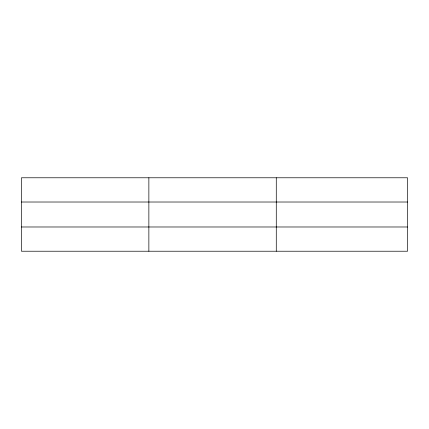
<?xml version="1.0" encoding="UTF-8"?>
<svg xmlns="http://www.w3.org/2000/svg" width="429" height="429" viewBox="0 0 429 429"><rect width="100%" height="100%" fill="white"/><g stroke="black" fill="none" stroke-linecap="round" stroke-linejoin="round"><path stroke-width="0.64" d="M148.863 177.778L148.863 251.222M276.276 177.778L276.276 251.222M407.55 226.984L407.55 251.222L21.45 251.222L21.45 177.778L407.55 177.778L407.55 226.984L21.45 226.984M21.45 202.016L407.55 202.016"/></g></svg>
